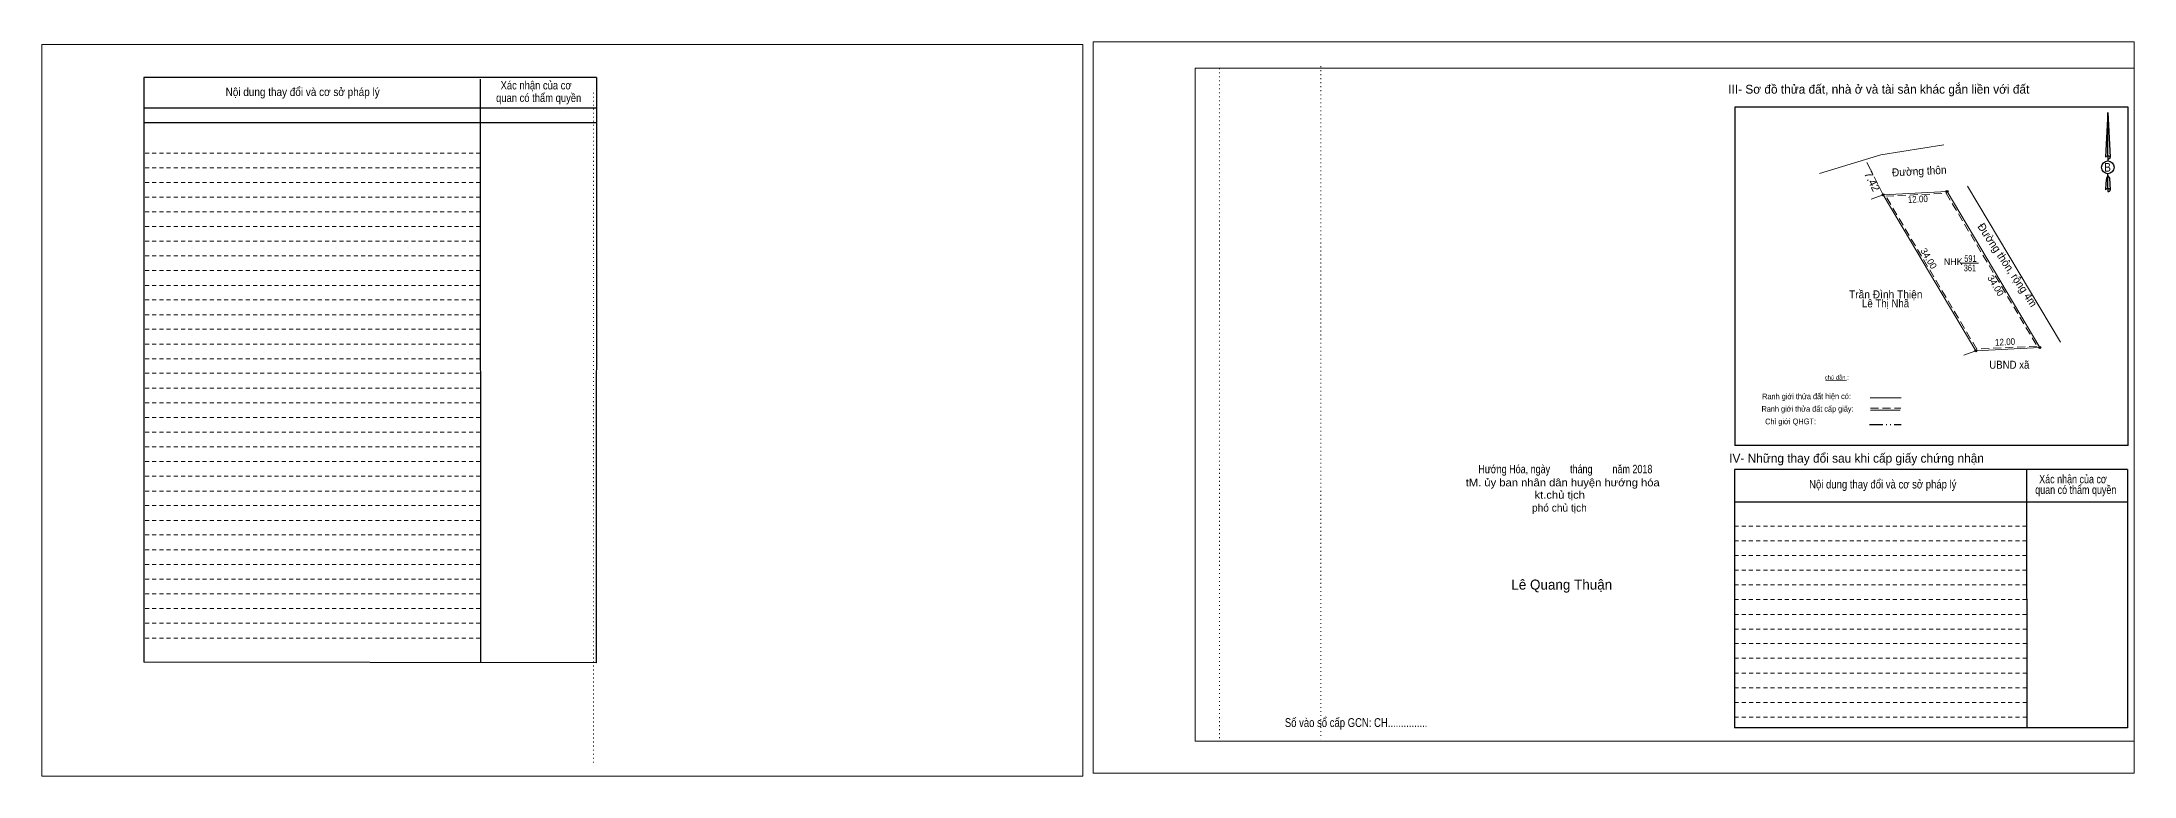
# Model space of a CAD drawing. Header units: metres. Extents: x 548233 to 548901, y 1837752 to 1837907.
# Drawn here: x 548509 to 548901.2, y 1837751.8 to 1837889.3 of the extents above; entities that cross this region are included whole.
import ezdxf
from ezdxf.enums import TextEntityAlignment as Align

# ---------------------------------------------------------------- set-up
doc = ezdxf.new("R2010")
doc.units = ezdxf.units.M
doc.header["$LTSCALE"] = 0.5
for name, pattern in [('DASH_DOUBLE_DOT', [9.2, 5, -1.2, 0.3, -1.2, 0.3, -1.2]), ('DOTTED', [1.5, 0.3, -1.2]), ('MEDIUM_DASHED', [4.5, 3, -1.5]), ('SHORT_DASHED', [2.7, 1.5, -1.2])]:
    doc.linetypes.add(name, pattern=pattern)
for name, color, linetype, lineweight in [('18', 7, 'Continuous', 25), ('28', 7, 'SHORT_DASHED', 13), ('3', 7, 'Continuous', 13), ('5', 7, 'DASH_DOUBLE_DOT', 25), ('55', 7, 'Continuous', 13), ('7', 7, 'Continuous', 13), ('8', 7, 'Continuous', 13)]:
    doc.layers.add(name, color=color, linetype=linetype, lineweight=lineweight)

msp = doc.modelspace()

# ---------------------------------------------------------------- hatches: boundary and pattern name
at = {"layer": '8'}
for points in [[(548854.3888, 1837860.65, 1), (548853.9912, 1837860.65, 1)], [(548866.3688, 1837861.26, 1), (548865.9712, 1837861.26, 1)], [(548871.7788, 1837831.44, 1), (548871.3812, 1837831.44, 1)], [(548871.7788, 1837831.44, 1), (548871.3812, 1837831.44, 1)], [(548883.7588, 1837832.05, 1), (548883.3612, 1837832.05, 1)]]:
    msp.add_hatch(color=256, dxfattribs=at).paths.add_polyline_path(points)

# ---------------------------------------------------------------- linework, layer by layer
at = {"layer": '18'}
for p, q in [((548896.31, 1837876.07), (548896.76, 1837867.67)), ((548896.31, 1837876.07), (548896.76, 1837867.67)), ((548896.31, 1837876.07), (548896.76, 1837867.67)), ((548895.95, 1837868.96), (548895.9, 1837867.68)), ((548896.31, 1837867.91), (548896.31, 1837867.61)), ((548896.31, 1837867.61), (548896.31, 1837867.38)), ((548896.31, 1837867.38), (548896.31, 1837867.04)), ((548896.31, 1837867.38), (548896.31, 1837867.04)), ((548896.31, 1837867.38), (548896.31, 1837867.04)), ((548896.31, 1837864.22), (548896.31, 1837864.58)), ((548896.31, 1837864.22), (548896.31, 1837864.58)), ((548896.31, 1837864.22), (548896.31, 1837864.58)), ((548896.31, 1837864.22), (548896.64, 1837863.75)), ((548896.31, 1837864.22), (548896.64, 1837863.75)), ((548896.31, 1837864.22), (548896.64, 1837863.75)), ((548896.76, 1837867.67), (548896.76, 1837867.68)), ((548896.31, 1837861.83), (548896.31, 1837861.51)), ((548896.31, 1837861.51), (548896.31, 1837861.26)), ((548896.64, 1837863.75), (548896.76, 1837861.55)), ((548896.64, 1837863.75), (548896.76, 1837861.55)), ((548896.64, 1837863.75), (548896.76, 1837861.55)), ((548896.76, 1837861.55), (548896.76, 1837861.56))]:
    msp.add_line(p, q, dxfattribs=at)
for points in [[(548896.31, 1837867.91), (548896.31, 1837876.07), (548895.95, 1837868.96)], [(548896.31, 1837861.83), (548896.31, 1837864.22), (548896.04, 1837863.75), (548895.95, 1837862.85), (548895.9, 1837861.56)]]:
    msp.add_lwpolyline(points, dxfattribs=at)
msp.add_ellipse((548896.3239, 1837865.7971), major_axis=(0, 1.1963), ratio=0.983453, dxfattribs=at)
for centre, start_param, end_param in [((548896.3244, 1837867.6406), 1.57079633, 3.07445202), ((548896.3244, 1837867.6406), 0.06714063, 1.57079633), ((548896.3244, 1837867.6406), 4.71238898, 6.28318531), ((548896.3244, 1837861.5348), 2.49106941, 3.07427841), ((548896.3244, 1837861.5348), 1.57079633, 2.49106941), ((548896.3244, 1837861.5348), 0.06714063, 1.57079633), ((548896.3244, 1837861.5348), 4.71238898, 6.28318531)]:
    msp.add_ellipse(centre, major_axis=(0.4313, 0), ratio=0.655448, start_param=start_param, end_param=end_param, dxfattribs=at)
at = {"layer": '28', "linetype": 'Continuous', "lineweight": 25}
for p, q in [((548612.96, 1837882.61), (548528.1, 1837882.61)), ((548591.2, 1837882.31), (548591.25, 1837773.09)), ((548612.96, 1837882.61), (548612.9, 1837773.01)), ((548612.96, 1837876.88), (548528.21, 1837876.88)), ((548612.96, 1837876.88), (548528.21, 1837876.88)), ((548612.96, 1837874.13), (548528.21, 1837874.13)), ((548900.1, 1837813.69), (548826.37, 1837813.69)), ((548881.07, 1837809.2), (548881.1, 1837760.82)), ((548900.03, 1837809.2), (548900, 1837760.82)), ((548900, 1837803.07), (548826.32, 1837803.07)), ((548612.9, 1837773.01), (548528.1, 1837773.14)), ((548900, 1837760.82), (548826.32, 1837760.82))]:
    msp.add_line(p, q, dxfattribs=at)
at = {"layer": '28'}
for p, q in [((548591.2, 1837868.47), (548528.1, 1837868.47)), ((548591.2, 1837865.7), (548528.1, 1837865.7)), ((548591.2, 1837862.98), (548528.1, 1837862.98)), ((548591.2, 1837860.18), (548528.1, 1837860.18)), ((548591.2, 1837857.45), (548528.1, 1837857.45)), ((548591.2, 1837854.69), (548528.1, 1837854.69)), ((548591.2, 1837851.94), (548528.1, 1837851.94)), ((548591.2, 1837849.2), (548528.1, 1837849.2)), ((548591.2, 1837846.45), (548528.1, 1837846.45)), ((548591.2, 1837843.69), (548528.1, 1837843.69)), ((548591.2, 1837840.96), (548528.1, 1837840.96)), ((548591.2, 1837838.19), (548528.1, 1837838.19)), ((548591.2, 1837835.46), (548528.1, 1837835.46)), ((548591.2, 1837832.71), (548528.1, 1837832.71)), ((548591.2, 1837829.94), (548528.1, 1837829.94)), ((548591.2, 1837827.22), (548528.1, 1837827.22)), ((548591.2, 1837824.44), (548528.1, 1837824.44)), ((548591.2, 1837821.69), (548528.1, 1837821.69)), ((548591.2, 1837818.94), (548528.1, 1837818.94)), ((548591.2, 1837816.19), (548528.1, 1837816.19)), ((548591.2, 1837813.43), (548528.1, 1837813.43)), ((548591.2, 1837810.68), (548528.1, 1837810.68)), ((548591.2, 1837807.94), (548528.1, 1837807.94)), ((548591.2, 1837805.18), (548528.1, 1837805.18)), ((548591.2, 1837802.45), (548528.1, 1837802.45)), ((548591.2, 1837799.67), (548528.1, 1837799.67)), ((548881.09, 1837798.62), (548826.32, 1837798.62)), ((548591.2, 1837796.96), (548528.1, 1837796.96)), ((548591.2, 1837794.18), (548528.1, 1837794.18)), ((548881.09, 1837795.86), (548826.32, 1837795.86)), ((548591.2, 1837791.44), (548528.1, 1837791.44)), ((548881.09, 1837793.1), (548826.32, 1837793.1)), ((548881.09, 1837790.36), (548826.32, 1837790.36)), ((548591.2, 1837788.69), (548528.1, 1837788.69)), ((548591.2, 1837785.92), (548528.1, 1837785.92)), ((548881.09, 1837787.61), (548826.32, 1837787.61)), ((548591.2, 1837783.18), (548528.1, 1837783.18)), ((548881.09, 1837784.85), (548826.32, 1837784.85)), ((548881.09, 1837782.08), (548826.32, 1837782.08)), ((548591.2, 1837780.42), (548528.1, 1837780.42)), ((548881.1, 1837779.34), (548826.32, 1837779.34)), ((548591.2, 1837777.66), (548528.1, 1837777.66)), ((548881.1, 1837776.61), (548826.32, 1837776.61)), ((548881.1, 1837773.86), (548826.32, 1837773.86)), ((548881.1, 1837771.1), (548826.32, 1837771.1)), ((548881.1, 1837768.34), (548826.32, 1837768.34)), ((548881.1, 1837765.61), (548826.32, 1837765.61)), ((548881.1, 1837762.86), (548826.32, 1837762.86))]:
    msp.add_line(p, q, dxfattribs=at)
at = {"layer": '28', "linetype": 'Continuous', "lineweight": 25}
for points in [[(548612.96, 1837882.61), (548528.1, 1837882.61), (548528.1, 1837773.14)], [(548900.1, 1837813.69), (548900.1, 1837877.05), (548826.37, 1837877.05), (548826.37, 1837813.69)], [(548900.03, 1837809.2), (548826.32, 1837809.2), (548826.32, 1837760.82)]]:
    msp.add_lwpolyline(points, dxfattribs=at)
at = {"layer": '3'}
for p, q in [((548725.23, 1837884.33), (548901.25, 1837884.33)), ((548725.23, 1837758.34), (548725.23, 1837884.33)), ((548901.25, 1837884.33), (548901.25, 1837757.28)), ((548725.23, 1837758.34), (548901.25, 1837758.34))]:
    msp.add_line(p, q, dxfattribs=at)
at = {"layer": '3', "linetype": 'DOTTED'}
for p, q in [((548729.79, 1837884.33), (548729.79, 1837758.34)), ((548748.79, 1837884.71), (548748.79, 1837758.7)), ((548612.41, 1837879.75), (548612.41, 1837753.76))]:
    msp.add_line(p, q, dxfattribs=at)
at = {"layer": '3'}
for points in [[(548509.01, 1837751.8), (548704.16, 1837751.8), (548704.16, 1837888.77), (548509.01, 1837888.77)], [(548509.01, 1837888.77), (548704.16, 1837888.77), (548704.16, 1837751.8), (548509.01, 1837751.8)], [(548509.01, 1837751.8), (548704.16, 1837751.8), (548704.16, 1837888.77), (548509.01, 1837888.77)], [(548706.1, 1837752.36), (548901.25, 1837752.36), (548901.25, 1837889.28), (548706.1, 1837889.28)]]:
    msp.add_lwpolyline(points, close=True, dxfattribs=at)
msp.add_lwpolyline([(548732.36, 1837884.33), (548901.25, 1837884.33), (548901.25, 1837758.34), (548732.36, 1837758.34)], dxfattribs=at)
at = {"layer": '5'}
msp.add_line((548851.63, 1837817.65), (548857.57, 1837817.65), dxfattribs=at)
at = {"layer": '55'}
for p, q in [((548851.76, 1837822.65), (548857.57, 1837822.65)), ((548851.81, 1837820.31), (548857.37, 1837820.31)), ((548851.81, 1837820.31), (548857.37, 1837820.31))]:
    msp.add_line(p, q, dxfattribs=at)
at = {"layer": '55', "linetype": 'MEDIUM_DASHED'}
msp.add_line((548851.8, 1837820.71), (548857.49, 1837820.71), dxfattribs=at)
at = {"layer": '7'}
msp.add_line((548843.46, 1837825.9), (548847.3, 1837825.97), dxfattribs=at)
at = {"layer": '8', "linetype": 'MEDIUM_DASHED'}
for p, q in [((548851.82, 1837865.38), (548850.87, 1837867.29)), ((548854.19, 1837860.65), (548851.82, 1837865.38))]:
    msp.add_line(p, q, dxfattribs=at)
at = {"layer": '8'}
for p, q in [((548854.19, 1837860.65), (548851.95, 1837859.83)), ((548870.03, 1837862.29), (548887.42, 1837833.08)), ((548868.85, 1837847.84), (548872.05, 1837847.84)), ((548871.58, 1837831.44), (548869.34, 1837830.62))]:
    msp.add_line(p, q, dxfattribs=at)
msp.add_lwpolyline([(548865.59, 1837870.01), (548853.73, 1837868.16), (548842.25, 1837864.65)], dxfattribs=at)
for points in [[(548871.58, 1837831.44), (548854.19, 1837860.65), (548866.17, 1837861.26), (548883.56, 1837832.05)], [(548866.17, 1837861.26), (548883.56, 1837832.05), (548871.58, 1837831.44), (548854.19, 1837860.65)]]:
    msp.add_lwpolyline(points, close=True, dxfattribs=at)
at = {"layer": '8', "linetype": 'MEDIUM_DASHED'}
msp.add_lwpolyline([(548871.75, 1837831.75), (548854.7, 1837860.38), (548866, 1837860.95), (548883.05, 1837832.32)], close=True, dxfattribs=at)
at = {"layer": '8', "lineweight": 25}
for centre in [(548854.19, 1837860.65), (548866.17, 1837861.26), (548871.58, 1837831.44), (548871.58, 1837831.44), (548883.56, 1837832.05)]:
    msp.add_circle(centre, 0.1988, dxfattribs=at)

# ---------------------------------------------------------------- texts
at = {"layer": '18'}
for s, height, width, p in [('B', 1.643, 0.85, (548896.25, 1837864.98)), ('Hướng Hóa, ngày        tháng        năm 2018', 1.573, 0.8, (548794.62, 1837808.51)), ('tM. ủy ban nhân dân huyện hướng hóa', 1.426, 1.1, (548794.125, 1837806.06)), ('kt.chủ tịch', 1.426, 1.1, (548793.56, 1837803.75)), ('Số vào sổ cấp GCN: CH...............', 1.664, 0.8, (548755.39, 1837760.99))]:
    msp.add_text(s, height=height, dxfattribs=dict(at, width=width)).set_placement(p, align=Align.CENTER)
for s, height, p in [('phó chủ tịch', 1.426, (548793.5, 1837801.33)), ('Lê Quang Thuận', 1.883, (548793.945, 1837786.72))]:
    msp.add_text(s, height=height, dxfattribs=at).set_placement(p, align=Align.CENTER)
at = {"layer": '28'}
for s, height, width, p in [('Nội dung thay đổi và cơ sở pháp lý', 1.55, 0.9, (548557.905, 1837879.14)), ('Nội dung thay đổi và cơ sở pháp lý', 1.55, 0.9, (548557.905, 1837879.14)), (' quan có thẩm quyền', 1.55, 0.85, (548601.905, 1837878.03)), (' quan có thẩm quyền', 1.55, 0.85, (548601.905, 1837878.03)), ('Xác nhận của cơ', 1.55, 0.85, (548601.665, 1837880.38)), ('Xác nhận của cơ', 1.55, 0.85, (548601.665, 1837880.38)), ('Nội dung thay đổi và cơ sở pháp lý', 1.569, 0.85, (548854.125, 1837805.66)), (' quan có thẩm quyền', 1.569, 0.8, (548890.075, 1837804.64)), ('Xác nhận của cơ', 1.569, 0.8, (548889.785, 1837806.63))]:
    msp.add_text(s, height=height, dxfattribs=dict(at, width=width)).set_placement(p, align=Align.CENTER)
for s, p in [('III- Sơ đồ thửa đất, nhà ở và tài sản khác gắn liền với đất', (548853.375, 1837879.59)), ('IV- Những thay đổi sau khi cấp giấy chứng nhận', (548849.21, 1837810.49))]:
    msp.add_text(s, height=1.664, dxfattribs=at).set_placement(p, align=Align.CENTER)
at = {"layer": '55'}
for s, height, width, p in [('Ranh giới thửa đất cấp giấy:', 1.069, 0.8, (548840.0237, 1837820.0373)), ('Ranh giới thửa đất hiện có:', 1.074, 0.8, (548839.8287, 1837822.3767)), ('Chỉ giới QHGT:', 1.069, 0.85, (548836.8337, 1837817.6799))]:
    msp.add_text(s, height=height, rotation=0.135, dxfattribs=dict(at, width=width)).set_placement(p, align=Align.CENTER)
at = {"layer": '7'}
msp.add_text('chú dẫn :', height=0.7907, rotation=359.974, dxfattribs=at).set_placement((548845.4948, 1837826.0589), align=Align.CENTER)
at = {"layer": '8'}
msp.add_text('7.42', height=1.5, rotation=296.57, dxfattribs=at).set_placement((548850.59, 1837864.59))
at = {"layer": '8', "width": 0.95}
msp.add_text('Đường thôn', height=1.5, rotation=2.915, dxfattribs=at).set_placement((548855.87, 1837864.07))
at = {"layer": '8'}
for s, height, rotation, width, p in [('12.00', 1.25, 2.915, 0.9, (548860.7232, 1837859.2139)), ('Đường thôn, rộng 4m', 1.5, 303.639, 0.95, (548876.8768, 1837847.0855)), ('12.00', 1.25, 2.915, 0.9, (548877.0832, 1837832.4739))]:
    msp.add_text(s, height=height, rotation=rotation, dxfattribs=dict(at, width=width)).set_placement(p, align=Align.CENTER)
for p in [(548862.1964, 1837848.4047), (548874.7464, 1837843.3247)]:
    msp.add_text('34.00', height=1.25, rotation=300.767, dxfattribs=at).set_placement(p, align=Align.CENTER)
msp.add_text('NHK', height=1.25, dxfattribs=at).set_placement((548867.335, 1837847.5), align=Align.CENTER)
for s, height, width, p in [('591', 1.25, 0.8, (548870.56, 1837848.09)), ('361', 1.25, 0.8, (548870.46, 1837846.33)), ('Trần Đình Thiện', 1.5, 0.95, (548854.68, 1837841.25)), ('Lê Thị Nhã', 1.5, 0.9, (548854.65, 1837839.57)), ('UBND xã', 1.5, 0.9, (548877.845, 1837828.08))]:
    msp.add_text(s, height=height, dxfattribs=dict(at, width=width)).set_placement(p, align=Align.CENTER)

doc.saveas('drawing.dxf')
